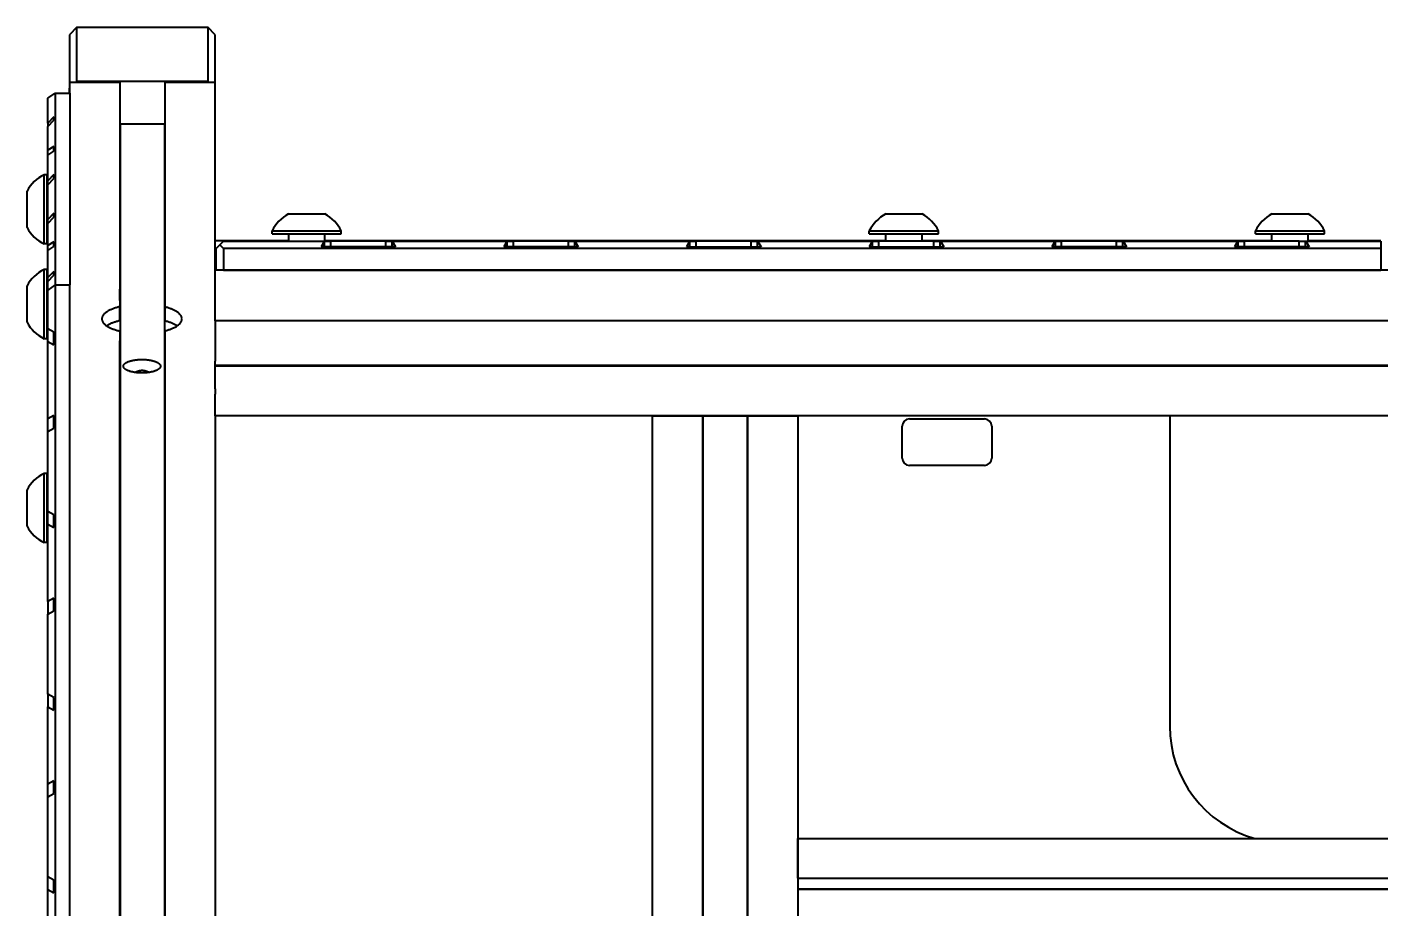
# Model space of a CAD drawing. Header units: millimetres. Extents: x 15 to 415, y 5 to 292.
# Drawn here: x 94.27 to 117.51, y 128.01 to 143.14 of the extents above; entities that cross this region are included whole.
import ezdxf

# ---------------------------------------------------------------- set-up
doc = ezdxf.new("R2010")
doc.units = ezdxf.units.MM
doc.layers.add('Geometries', color=7, linetype='Continuous')

msp = doc.modelspace()

# ---------------------------------------------------------------- linework, layer by layer
at = {"layer": 'Geometries', "linetype": 'Continuous', "lineweight": 40}
for p, q in [((95.1257, 143.139), (95.0007, 143.006)), ((95.1257, 142.2097), (95.1257, 143.139)), ((95.1257, 143.139), (97.3757, 143.139)), ((97.3757, 143.139), (97.3757, 142.2097)), ((97.5007, 143.006), (97.3757, 143.139)), ((95.0007, 143.006), (95.0007, 142.0922)), ((97.5007, 142.1887), (97.5007, 143.006)), ((95.1033, 142.1887), (95.0007, 142.1887)), ((95.0007, 142.1887), (95.0007, 142.0922)), ((95.1033, 142.1887), (95.1257, 142.2097)), ((95.8632, 142.1887), (95.1033, 142.1887)), ((95.1257, 142.2097), (97.3757, 142.2097)), ((95.8632, 142.1887), (95.8632, 141.4779)), ((96.6382, 142.1887), (96.6382, 141.4779)), ((97.398, 142.1887), (96.6382, 142.1887)), ((97.3757, 142.2097), (97.398, 142.1887)), ((97.5007, 142.1887), (97.398, 142.1887)), ((97.5007, 142.1887), (97.5007, 142.1887)), ((97.5007, 139.4771), (97.5007, 142.1887)), ((94.6319, 141.9188), (94.7569, 142.0063)), ((94.7569, 142.0063), (94.7569, 138.7128)), ((94.7569, 142.0063), (95.0007, 142.0063)), ((95.0007, 142.0922), (95.0007, 142.0063)), ((95.0007, 142.0922), (95.0007, 142.0922)), ((95.0007, 142.0063), (95.0007, 142.0922)), ((95.0007, 142.0063), (95.0007, 142.0063)), ((95.0007, 142.0063), (95.0069, 142.0063)), ((95.0069, 142.0063), (95.0069, 138.7128)), ((94.6319, 141.4922), (94.6319, 141.9188)), ((94.7319, 141.5986), (94.6319, 141.4922)), ((94.6319, 141.4349), (94.7319, 141.5413)), ((94.6319, 141.4922), (94.6319, 141.4349)), ((94.7319, 141.5413), (94.7319, 141.5986)), ((94.6319, 141.0253), (94.6319, 141.4349)), ((95.8632, 141.4779), (95.8632, 138.6393)), ((95.8692, 141.4722), (95.8632, 141.4779)), ((95.8692, 141.4722), (95.8692, 114.3933)), ((96.6321, 141.4722), (95.8692, 141.4722)), ((96.6382, 141.4779), (96.6321, 141.4722)), ((96.6321, 141.4722), (96.6321, 114.3933)), ((96.6382, 141.4779), (96.6382, 138.336)), ((94.7319, 141.0905), (94.6319, 141.0253)), ((94.6319, 140.9415), (94.6319, 141.0253)), ((94.7319, 141.0068), (94.7319, 141.0905)), ((94.6319, 140.9415), (94.7319, 141.0068)), ((94.6319, 140.5013), (94.6319, 140.9415)), ((94.6171, 140.6041), (94.5655, 140.6041)), ((94.5655, 139.4166), (94.5655, 140.6041)), ((94.6171, 140.3229), (94.6171, 140.6041)), ((94.7319, 140.6077), (94.6319, 140.5013)), ((94.7319, 140.5395), (94.7319, 140.6077)), ((94.6319, 140.433), (94.7319, 140.5395)), ((94.6319, 140.433), (94.6319, 140.5013)), ((94.6319, 140.3229), (94.6319, 140.433)), ((94.2733, 139.6979), (94.2733, 140.3229)), ((94.6319, 140.3229), (94.6171, 140.3229)), ((94.6171, 139.6979), (94.6171, 140.3229)), ((94.6319, 139.837), (94.6319, 140.3229)), ((94.7319, 139.9435), (94.6319, 139.837)), ((94.6319, 139.7688), (94.7319, 139.8752)), ((94.7319, 139.8752), (94.7319, 139.9435)), ((98.7577, 139.9323), (99.3827, 139.9323)), ((109.0077, 139.9323), (109.6327, 139.9323)), ((115.6327, 139.9323), (116.2577, 139.9323)), ((94.6319, 139.6979), (94.6171, 139.6979)), ((94.6171, 139.4166), (94.6171, 139.6979)), ((94.6319, 139.7688), (94.6319, 139.837)), ((94.6319, 139.7376), (94.6319, 139.7688)), ((94.6319, 139.6979), (94.6319, 139.7376)), ((94.6319, 139.7376), (94.6319, 139.7376)), ((94.6319, 139.5753), (94.6319, 139.6979)), ((98.4765, 139.5885), (98.4765, 139.6401)), ((98.4765, 139.6401), (99.664, 139.6401)), ((99.664, 139.5885), (99.664, 139.6401)), ((108.7265, 139.5885), (108.7265, 139.6401)), ((108.7265, 139.6401), (109.914, 139.6401)), ((109.914, 139.5885), (109.914, 139.6401)), ((115.3515, 139.5885), (115.3515, 139.6401)), ((115.3515, 139.6401), (116.539, 139.6401)), ((116.539, 139.5885), (116.539, 139.6401)), ((94.6171, 139.4166), (94.5655, 139.4166)), ((94.6319, 139.3907), (94.6319, 139.5753)), ((94.6319, 139.5753), (94.6319, 139.5753)), ((94.7319, 139.4561), (94.6319, 139.3907)), ((94.7319, 139.3725), (94.7319, 139.4561)), ((97.5007, 138.9654), (97.5007, 139.4771)), ((97.5007, 139.4771), (98.7577, 139.4771)), ((97.5794, 139.4029), (97.5169, 139.3404)), ((97.6419, 139.4654), (97.5794, 139.4029)), ((97.6419, 139.3404), (97.5794, 139.4029)), ((97.6419, 139.4654), (98.7577, 139.4654)), ((98.4765, 139.5885), (98.7577, 139.5885)), ((98.7577, 139.5885), (98.7577, 139.4771)), ((98.7577, 139.5885), (99.3827, 139.5885)), ((98.7577, 139.4654), (98.7577, 139.4771)), ((98.7577, 139.4654), (99.3761, 139.4654)), ((99.3761, 139.4654), (99.3182, 139.3654)), ((99.3761, 139.4654), (99.3786, 139.4654)), ((99.3786, 139.4654), (99.3827, 139.4654)), ((99.3786, 139.3654), (99.3786, 139.4654)), ((99.3827, 139.5885), (99.664, 139.5885)), ((99.3827, 139.4771), (99.3827, 139.5885)), ((99.3827, 139.4654), (99.3827, 139.4771)), ((99.3827, 139.4771), (109.0077, 139.4771)), ((99.3827, 139.4654), (99.4868, 139.4654)), ((100.4297, 139.4654), (99.4868, 139.4654)), ((99.4868, 139.3654), (99.4868, 139.4654)), ((100.4297, 139.3654), (100.4297, 139.4654)), ((100.4297, 139.4654), (100.538, 139.4654)), ((100.538, 139.3654), (100.538, 139.4654)), ((100.538, 139.4654), (100.5404, 139.4654)), ((100.5404, 139.4654), (100.5404, 139.4654)), ((100.5404, 139.4654), (100.598, 139.3654)), ((100.5404, 139.4654), (100.9196, 139.4654)), ((100.9196, 139.4654), (100.9197, 139.4654)), ((100.9197, 139.4654), (101.0279, 139.4654)), ((101.0279, 139.4654), (102.0212, 139.4654)), ((101.0279, 139.4654), (101.0279, 139.4654)), ((102.0212, 139.4654), (102.0212, 139.4654)), ((102.0212, 139.4654), (102.1294, 139.4654)), ((102.1294, 139.4654), (102.5111, 139.4654)), ((102.1294, 139.4654), (102.1294, 139.4654)), ((102.5111, 139.4654), (102.4532, 139.3654)), ((102.5111, 139.4654), (102.5111, 139.4654)), ((102.5111, 139.4654), (102.5136, 139.4654)), ((102.5136, 139.3654), (102.5136, 139.4654)), ((102.5136, 139.4654), (102.6218, 139.4654)), ((102.6218, 139.3654), (102.6218, 139.4654)), ((103.5647, 139.4654), (102.6218, 139.4654)), ((103.5647, 139.3654), (103.5647, 139.4654)), ((103.5647, 139.4654), (103.673, 139.4654)), ((103.673, 139.3654), (103.673, 139.4654)), ((103.673, 139.4654), (103.6754, 139.4654)), ((103.6754, 139.4654), (103.733, 139.3654)), ((103.6754, 139.4654), (103.6754, 139.4654)), ((103.6754, 139.4654), (104.0546, 139.4654)), ((104.0546, 139.4654), (104.0547, 139.4654)), ((104.0547, 139.4654), (104.1629, 139.4654)), ((104.1629, 139.4654), (105.1426, 139.4654)), ((104.1629, 139.4654), (104.1629, 139.4654)), ((105.1426, 139.4654), (105.1562, 139.4654)), ((105.1426, 139.4654), (105.1426, 139.4654)), ((105.1562, 139.4654), (105.6461, 139.4654)), ((105.1562, 139.4654), (105.1562, 139.4654)), ((105.6461, 139.4654), (105.5882, 139.3654)), ((105.6461, 139.4654), (105.6461, 139.4654)), ((105.6461, 139.4654), (105.6486, 139.4654)), ((105.6486, 139.3654), (105.6486, 139.4654)), ((105.6486, 139.4654), (105.7568, 139.4654)), ((105.7568, 139.3654), (105.7568, 139.4654)), ((106.6997, 139.4654), (105.7568, 139.4654)), ((106.6997, 139.3654), (106.6997, 139.4654)), ((106.6997, 139.4654), (106.808, 139.4654)), ((106.808, 139.4654), (106.8104, 139.4654)), ((106.808, 139.3654), (106.808, 139.4654)), ((106.8104, 139.4654), (106.868, 139.3654)), ((106.8104, 139.4654), (107.2048, 139.4654)), ((107.2052, 139.4654), (107.2048, 139.4654)), ((107.2052, 139.4654), (107.2979, 139.4654)), ((107.2979, 139.4654), (107.306, 139.4654)), ((107.2979, 139.4654), (107.2979, 139.4654)), ((107.306, 139.4654), (107.306, 139.4654)), ((107.306, 139.4654), (108.2912, 139.4654)), ((108.2912, 139.4654), (108.7811, 139.4654)), ((108.2912, 139.4654), (108.2912, 139.4654)), ((108.7811, 139.4654), (108.7232, 139.3654)), ((108.7265, 139.5885), (109.0077, 139.5885)), ((108.7811, 139.4654), (108.7811, 139.4654)), ((108.7811, 139.4654), (108.7836, 139.4654)), ((108.7836, 139.3654), (108.7836, 139.4654)), ((108.7836, 139.4654), (108.8918, 139.4654)), ((109.0077, 139.4654), (108.8918, 139.4654)), ((108.8918, 139.3654), (108.8918, 139.4654)), ((109.0077, 139.4771), (109.0077, 139.5885)), ((109.0077, 139.5885), (109.6327, 139.5885)), ((109.0077, 139.4654), (109.0077, 139.4771)), ((109.6327, 139.4654), (109.0077, 139.4654)), ((109.6327, 139.4771), (109.6327, 139.5885)), ((109.6327, 139.5885), (109.914, 139.5885)), ((109.6327, 139.4654), (109.6327, 139.4771)), ((109.6327, 139.4771), (115.6327, 139.4771)), ((109.8347, 139.4654), (109.6327, 139.4654)), ((109.8347, 139.3654), (109.8347, 139.4654)), ((109.8347, 139.4654), (109.943, 139.4654)), ((109.943, 139.3654), (109.943, 139.4654)), ((109.943, 139.4654), (109.9454, 139.4654)), ((109.9454, 139.4654), (109.9454, 139.4654)), ((109.9454, 139.4654), (110.003, 139.3654)), ((109.9454, 139.4654), (110.4329, 139.4654)), ((110.4329, 139.4654), (111.4262, 139.4654)), ((110.4329, 139.4654), (110.4329, 139.4654)), ((111.4262, 139.4654), (111.5344, 139.4654)), ((111.4262, 139.4654), (111.4262, 139.4654)), ((111.5344, 139.4654), (111.9161, 139.4654)), ((111.5344, 139.4654), (111.5344, 139.4654)), ((111.9161, 139.4654), (111.8582, 139.3654)), ((111.9161, 139.4654), (111.9161, 139.4654)), ((111.9161, 139.4654), (111.9186, 139.4654)), ((111.9186, 139.3654), (111.9186, 139.4654)), ((111.9186, 139.4654), (112.0268, 139.4654)), ((112.0268, 139.3654), (112.0268, 139.4654)), ((112.9697, 139.4654), (112.0268, 139.4654)), ((112.9697, 139.3654), (112.9697, 139.4654)), ((112.9697, 139.4654), (113.078, 139.4654)), ((113.078, 139.3654), (113.078, 139.4654)), ((113.078, 139.4654), (113.0804, 139.4654)), ((113.0804, 139.4654), (113.138, 139.3654)), ((113.0804, 139.4654), (113.0804, 139.4654)), ((113.0804, 139.4654), (113.4596, 139.4654)), ((113.4596, 139.4654), (113.4597, 139.4654)), ((113.4597, 139.4654), (113.5679, 139.4654)), ((113.5679, 139.4654), (114.5612, 139.4654)), ((113.5679, 139.4654), (113.5679, 139.4654)), ((114.5612, 139.4654), (114.6694, 139.4654)), ((114.5612, 139.4654), (114.5612, 139.4654)), ((114.6694, 139.4654), (115.0511, 139.4654)), ((114.6694, 139.4654), (114.6694, 139.4654)), ((115.0511, 139.4654), (114.9932, 139.3654)), ((115.0511, 139.4654), (115.0511, 139.4654)), ((115.0511, 139.4654), (115.0536, 139.4654)), ((115.0536, 139.4654), (115.1618, 139.4654)), ((115.0536, 139.3654), (115.0536, 139.4654)), ((115.1618, 139.3654), (115.1618, 139.4654)), ((115.6327, 139.4654), (115.1618, 139.4654)), ((115.3515, 139.5885), (115.6327, 139.5885)), ((115.6327, 139.4771), (115.6327, 139.5885)), ((115.6327, 139.5885), (116.2577, 139.5885)), ((115.6327, 139.4771), (115.6327, 139.4654)), ((116.1047, 139.4654), (115.6327, 139.4654)), ((116.1047, 139.3654), (116.1047, 139.4654)), ((116.1047, 139.4654), (116.213, 139.4654)), ((116.213, 139.4654), (116.2154, 139.4654)), ((116.213, 139.3654), (116.213, 139.4654)), ((116.2154, 139.4654), (116.273, 139.3654)), ((116.2154, 139.4654), (116.2577, 139.4654)), ((116.2577, 139.5885), (116.539, 139.5885)), ((116.2577, 139.4771), (116.2577, 139.5885)), ((116.2577, 139.4771), (117.5069, 139.4771)), ((116.2577, 139.4654), (116.2577, 139.4771)), ((116.2577, 139.4654), (116.5946, 139.4654)), ((116.5946, 139.4654), (116.5947, 139.4654)), ((116.5947, 139.4654), (116.7029, 139.4654)), ((116.7029, 139.4654), (116.7029, 139.4654)), ((116.7029, 139.4654), (117.5044, 139.4654)), ((117.5044, 139.4654), (117.5044, 139.3404)), ((94.6319, 139.3071), (94.6319, 139.3907)), ((94.6319, 139.3071), (94.7319, 139.3725)), ((94.6319, 138.8407), (94.6319, 139.3071)), ((97.5169, 138.9654), (97.5169, 139.3404)), ((117.5044, 139.3404), (97.6419, 139.3404)), ((97.6419, 139.3404), (97.6419, 138.9654)), ((99.3786, 139.3654), (99.3182, 139.3654)), ((99.4868, 139.3654), (99.3786, 139.3654)), ((100.4297, 139.3654), (99.4868, 139.3654)), ((100.538, 139.3654), (100.4297, 139.3654)), ((100.598, 139.3654), (100.538, 139.3654)), ((102.5136, 139.3654), (102.4532, 139.3654)), ((102.6218, 139.3654), (102.5136, 139.3654)), ((103.5647, 139.3654), (102.6218, 139.3654)), ((103.673, 139.3654), (103.5647, 139.3654)), ((103.733, 139.3654), (103.673, 139.3654)), ((105.5882, 139.3654), (105.6486, 139.3654)), ((105.6486, 139.3654), (105.7568, 139.3654)), ((105.7568, 139.3654), (106.6997, 139.3654)), ((106.6997, 139.3654), (106.808, 139.3654)), ((106.808, 139.3654), (106.868, 139.3654)), ((108.7232, 139.3654), (108.7836, 139.3654)), ((108.7836, 139.3654), (108.8918, 139.3654)), ((108.8918, 139.3654), (109.8347, 139.3654)), ((109.8347, 139.3654), (109.943, 139.3654)), ((109.943, 139.3654), (110.003, 139.3654)), ((111.9186, 139.3654), (111.8582, 139.3654)), ((112.0268, 139.3654), (111.9186, 139.3654)), ((112.9697, 139.3654), (112.0268, 139.3654)), ((113.078, 139.3654), (112.9697, 139.3654)), ((113.138, 139.3654), (113.078, 139.3654)), ((115.0536, 139.3654), (114.9932, 139.3654)), ((115.1618, 139.3654), (115.0536, 139.3654)), ((116.1047, 139.3654), (115.1618, 139.3654)), ((116.213, 139.3654), (116.1047, 139.3654)), ((116.273, 139.3654), (116.213, 139.3654)), ((117.5044, 139.3404), (117.5044, 138.9654)), ((94.6171, 138.9791), (94.5655, 138.9791)), ((94.5655, 137.7916), (94.5655, 138.9791)), ((94.6171, 138.6979), (94.6171, 138.9791)), ((94.7319, 138.9471), (94.6319, 138.8407)), ((94.7319, 138.8788), (94.7319, 138.9471)), ((98.0069, 138.9654), (97.5007, 138.9654)), ((97.5007, 138.7404), (97.5007, 138.9654)), ((97.6419, 138.9654), (97.5169, 138.9654)), ((97.6419, 138.9654), (98.0069, 138.9654)), ((98.5169, 138.9654), (98.0069, 138.9654)), ((98.0069, 138.9654), (98.5169, 138.9654)), ((98.0069, 138.9654), (98.0069, 138.9654)), ((98.7577, 138.9654), (98.5169, 138.9654)), ((98.5169, 138.9654), (98.7577, 138.9654)), ((98.5169, 138.9654), (98.5169, 138.9654)), ((99.3827, 138.9654), (98.7577, 138.9654)), ((98.7577, 138.9654), (98.7577, 138.9654)), ((98.7577, 138.9654), (99.3827, 138.9654)), ((100.6843, 138.9654), (99.3827, 138.9654)), ((99.3827, 138.9654), (99.3827, 138.9654)), ((99.3827, 138.9654), (100.6843, 138.9654)), ((101.2101, 138.9654), (100.6843, 138.9654)), ((100.6843, 138.9654), (101.2101, 138.9654)), ((100.6843, 138.9654), (100.6843, 138.9654)), ((109.0077, 138.9654), (101.2101, 138.9654)), ((101.2101, 138.9654), (109.0077, 138.9654)), ((101.2101, 138.9654), (101.2101, 138.9654)), ((109.6327, 138.9654), (109.0077, 138.9654)), ((109.0077, 138.9654), (109.0077, 138.9654)), ((109.0077, 138.9654), (109.6327, 138.9654)), ((113.8124, 138.9654), (109.6327, 138.9654)), ((109.6327, 138.9654), (109.6327, 138.9654)), ((109.6327, 138.9654), (113.8124, 138.9654)), ((114.3395, 138.9654), (113.8124, 138.9654)), ((113.8124, 138.9654), (113.8124, 138.9654)), ((113.8124, 138.9654), (114.3395, 138.9654)), ((115.6327, 138.9654), (114.3395, 138.9654)), ((114.3395, 138.9654), (115.6327, 138.9654)), ((114.3395, 138.9654), (114.3395, 138.9654)), ((116.2577, 138.9654), (115.6327, 138.9654)), ((115.6327, 138.9654), (115.6327, 138.9654)), ((115.6327, 138.9654), (116.2577, 138.9654)), ((116.5069, 138.9654), (116.2577, 138.9654)), ((116.2577, 138.9654), (116.2577, 138.9654)), ((116.2577, 138.9654), (116.5069, 138.9654)), ((117.0069, 138.9654), (116.5069, 138.9654)), ((116.5069, 138.9654), (116.5069, 138.9654)), ((116.5069, 138.9654), (117.0069, 138.9654)), ((117.9944, 138.9654), (117.0069, 138.9654)), ((117.0069, 138.9654), (117.5044, 138.9654)), ((117.0069, 138.9654), (117.0069, 138.9654)), ((94.2733, 138.0729), (94.2733, 138.6979)), ((94.6319, 138.6979), (94.6171, 138.6979)), ((94.6171, 138.0729), (94.6171, 138.6979)), ((94.6319, 138.7724), (94.7319, 138.8788)), ((94.6319, 138.7724), (94.6319, 138.8407)), ((94.6319, 138.6979), (94.6319, 138.7724)), ((94.7569, 138.7128), (94.6319, 138.6253)), ((94.6319, 138.6253), (94.6319, 138.6979)), ((94.7569, 138.7128), (95.0069, 138.7128)), ((94.7569, 138.7128), (94.7569, 117.4838)), ((95.0069, 138.5858), (95.0069, 138.7128)), ((97.5007, 138.5873), (97.5007, 138.7404)), ((94.6319, 138.0729), (94.6319, 138.6253)), ((95.0007, 138.5858), (95.0007, 137.1548)), ((95.8632, 138.4491), (95.8632, 138.6393)), ((97.5007, 138.2715), (97.5007, 138.5873)), ((95.8632, 138.4491), (95.8632, 138.3391)), ((95.8632, 138.0996), (95.8632, 138.3391)), ((96.6382, 138.336), (96.6382, 138.0965)), ((97.5007, 138.1029), (97.5007, 138.2715)), ((94.6171, 138.0729), (94.6319, 138.0729)), ((94.6171, 137.7916), (94.6171, 138.0729)), ((94.6319, 137.9611), (94.6319, 138.0729)), ((97.5007, 138.0968), (97.5007, 138.1029)), ((97.5007, 138.1029), (113.8819, 138.1029)), ((97.5007, 138.0968), (97.5007, 137.5418)), ((137.5007, 138.0968), (97.5007, 138.0968)), ((113.8819, 138.1029), (115.619, 138.1029)), ((115.619, 138.1029), (119.3941, 138.1029)), ((94.6171, 137.7916), (94.5655, 137.7916)), ((94.7319, 137.9035), (94.6319, 137.9611)), ((94.6319, 137.7447), (94.6319, 137.9611)), ((94.7319, 137.6871), (94.7319, 137.9035)), ((95.8632, 137.9226), (95.8632, 137.756)), ((96.6382, 137.9257), (96.6382, 114.3933)), ((94.6319, 137.7222), (94.6319, 137.7447)), ((94.6319, 137.7447), (94.6319, 137.7447)), ((94.6319, 137.7447), (94.7319, 137.6871)), ((94.6319, 137.5599), (94.6319, 137.7222)), ((94.6319, 137.7222), (94.6319, 137.7222)), ((94.6319, 137.5598), (94.6319, 137.5599)), ((94.6319, 136.6026), (94.6319, 137.5598)), ((95.8632, 136.829), (95.8632, 137.756)), ((97.5007, 137.5418), (97.5007, 137.4029)), ((97.5007, 137.334), (97.5007, 137.4029)), ((97.5007, 137.3279), (97.5007, 137.334)), ((137.5007, 137.334), (97.5007, 137.334)), ((97.5007, 136.9281), (97.5007, 137.3279)), ((97.5007, 137.3279), (137.5007, 137.3279)), ((95.0007, 137.1548), (95.0007, 135.6114)), ((97.5007, 136.9281), (97.5007, 136.8414)), ((97.5007, 136.6904), (97.5007, 136.8414)), ((95.8632, 114.3933), (95.8632, 136.829)), ((97.5007, 136.4654), (97.5007, 136.6904)), ((94.6319, 136.4403), (94.6319, 136.6026)), ((94.6319, 136.6026), (94.6319, 136.6026)), ((94.7319, 136.4748), (94.6319, 136.4168)), ((94.6319, 136.4168), (94.6319, 136.4403)), ((94.6319, 136.4403), (94.6319, 136.4403)), ((94.6319, 136.4168), (94.6319, 136.4168)), ((94.6319, 136.2001), (94.6319, 136.4168)), ((94.7319, 136.4403), (94.7319, 136.4748)), ((94.7319, 136.2581), (94.7319, 136.4403)), ((94.7319, 136.4403), (94.7319, 136.4403)), ((97.5007, 136.4654), (97.5007, 118.7384)), ((105.6828, 136.4654), (97.5007, 136.4654)), ((105.8632, 136.4646), (105.0007, 136.4646)), ((105.0007, 136.4646), (105.0007, 115.4741)), ((105.9113, 136.4654), (105.6828, 136.4654)), ((105.7583, 136.4654), (105.6828, 136.4654)), ((105.7675, 136.4654), (105.7583, 136.4654)), ((105.7723, 136.4654), (105.7675, 136.4654)), ((105.785, 136.4654), (105.7723, 136.4654)), ((105.8498, 136.4654), (105.785, 136.4654)), ((105.8528, 136.4654), (105.8498, 136.4654)), ((105.8629, 136.4654), (105.8528, 136.4654)), ((105.8742, 136.4654), (105.8629, 136.4654)), ((105.8632, 136.4646), (105.8632, 115.4741)), ((105.8692, 136.4646), (105.8632, 136.4646)), ((105.8692, 136.4646), (105.8692, 115.4741)), ((106.6321, 136.4646), (105.8692, 136.4646)), ((106.0318, 136.4654), (105.8742, 136.4654)), ((106.7836, 136.4654), (105.9113, 136.4654)), ((106.0852, 136.4654), (106.0318, 136.4654)), ((106.1674, 136.4654), (106.0852, 136.4654)), ((106.2786, 136.4654), (106.1674, 136.4654)), ((106.4161, 136.4654), (106.2786, 136.4654)), ((106.5215, 136.4654), (106.4161, 136.4654)), ((106.579, 136.4654), (106.5215, 136.4654)), ((106.6269, 136.4654), (106.579, 136.4654)), ((106.6385, 136.4654), (106.6269, 136.4654)), ((106.6321, 136.4646), (106.6321, 115.4741)), ((106.6382, 136.4646), (106.6321, 136.4646)), ((107.5007, 136.4646), (106.6382, 136.4646)), ((106.6382, 136.4646), (106.6382, 115.4741)), ((106.6486, 136.4654), (106.6385, 136.4654)), ((106.6516, 136.4654), (106.6486, 136.4654)), ((106.7291, 136.4654), (106.6516, 136.4654)), ((106.8186, 136.4654), (106.7291, 136.4654)), ((106.7836, 136.4654), (106.8186, 136.4654)), ((113.8819, 136.4654), (106.8186, 136.4654)), ((107.5007, 136.4646), (107.5007, 129.2154)), ((109.4152, 136.414), (110.7027, 136.414)), ((121.1319, 136.4654), (113.8819, 136.4654)), ((113.8819, 136.4654), (113.8819, 131.1415)), ((94.6319, 136.2001), (94.7319, 136.2581)), ((94.6319, 135.2298), (94.6319, 136.2001)), ((109.2902, 135.7414), (109.2902, 136.289)), ((110.8277, 136.289), (110.8277, 135.7414)), ((94.6171, 135.4791), (94.5655, 135.4791)), ((94.5655, 134.2916), (94.5655, 135.4791)), ((94.6171, 135.1979), (94.6171, 135.4791)), ((95.0006, 135.6114), (95.0007, 135.6114)), ((95.0007, 135.6114), (95.0007, 135.3294)), ((110.7027, 135.6164), (109.4152, 135.6164)), ((94.6319, 135.1979), (94.6319, 135.2298)), ((95.0007, 135.3294), (95.0006, 135.3294)), ((95.0007, 135.3294), (95.0007, 135.0154)), ((94.2733, 134.5729), (94.2733, 135.1979)), ((94.6319, 135.1979), (94.6171, 135.1979)), ((94.6171, 134.5729), (94.6171, 135.1979)), ((94.6319, 134.8261), (94.6319, 135.1979)), ((95.0006, 135.0154), (95.0007, 135.0154)), ((95.0007, 135.0154), (95.0007, 117.3457)), ((94.7319, 134.7685), (94.6319, 134.8261)), ((94.6319, 134.6097), (94.6319, 134.8261)), ((94.7319, 134.5521), (94.7319, 134.7685)), ((94.6319, 134.5729), (94.6171, 134.5729)), ((94.6171, 134.2916), (94.6171, 134.5729)), ((94.6319, 134.5729), (94.6319, 134.6097)), ((94.6319, 134.6097), (94.7319, 134.5521)), ((94.6319, 134.4249), (94.6319, 134.5729)), ((94.6171, 134.2916), (94.5655, 134.2916)), ((94.6319, 134.4248), (94.6319, 134.4249)), ((94.6319, 133.4676), (94.6319, 134.4248)), ((94.6319, 133.3053), (94.6319, 133.4676)), ((94.6319, 133.4676), (94.6319, 133.4676)), ((94.7319, 133.3398), (94.6319, 133.2818)), ((94.6319, 133.2818), (94.6319, 133.3053)), ((94.6319, 133.3053), (94.6319, 133.3053)), ((94.6319, 133.2818), (94.6319, 133.2818)), ((94.6319, 133.2818), (94.6319, 133.0651)), ((94.6319, 133.0651), (94.7319, 133.1231)), ((94.7319, 133.3053), (94.7319, 133.3398)), ((94.7319, 133.1231), (94.7319, 133.3053)), ((94.7319, 133.3053), (94.7319, 133.3053)), ((94.6319, 131.6911), (94.6319, 133.0651)), ((94.7319, 131.6335), (94.6319, 131.6911)), ((94.6319, 131.6911), (94.6319, 131.4747)), ((94.7319, 131.4171), (94.7319, 131.6335)), ((94.6319, 130.1703), (94.6319, 131.4747)), ((94.6319, 131.4747), (94.6319, 131.4747)), ((94.6319, 131.4747), (94.7319, 131.4171)), ((94.7319, 130.2048), (94.6319, 130.1468)), ((94.6319, 130.1468), (94.6319, 130.1703)), ((94.6319, 130.1703), (94.6319, 130.1703)), ((94.6319, 130.1468), (94.6319, 130.1468)), ((94.6319, 129.9301), (94.6319, 130.1468)), ((94.7319, 129.9881), (94.7319, 130.2048)), ((94.6319, 129.9301), (94.7319, 129.9881)), ((94.6319, 128.5561), (94.6319, 129.9301)), ((107.5007, 129.2154), (115.3431, 129.2154)), ((107.5007, 128.5342), (107.5007, 129.2154)), ((107.5007, 129.2154), (107.5007, 128.5342)), ((115.3431, 129.2154), (119.6706, 129.2154)), ((94.7319, 128.4985), (94.6319, 128.5561)), ((94.6319, 128.3397), (94.6319, 128.5561)), ((94.7319, 128.2821), (94.7319, 128.4985)), ((107.5007, 128.5342), (127.5007, 128.5342)), ((107.5007, 128.5342), (107.5007, 128.3529)), ((94.6319, 127.4479), (94.6319, 128.3397)), ((94.6319, 128.3397), (94.7319, 128.2821)), ((94.6319, 128.3397), (94.6319, 128.3397)), ((107.5007, 128.3529), (127.5007, 128.3529)), ((107.5007, 128.3529), (107.5007, 128.3468)), ((107.5007, 128.3468), (127.5007, 128.3468)), ((107.5007, 128.3468), (107.5007, 127.584))]:
    msp.add_line(p, q, dxfattribs=at)
at = {"layer": 'Geometries', "linetype": 'Continuous', "lineweight": 40, "flags": 128}
for points in [[(95.8632, 138.3391), (95.8481, 138.3353), (95.8333, 138.3314), (95.8186, 138.3273), (95.8042, 138.3231), (95.7901, 138.3186), (95.7764, 138.3142), (95.763, 138.3095), (95.7499, 138.3047), (95.7372, 138.2998), (95.7245, 138.2946), (95.7122, 138.2893), (95.7003, 138.2838), (95.6888, 138.2782), (95.6777, 138.2725), (95.6672, 138.2668), (95.6571, 138.2609), (95.6475, 138.255), (95.6383, 138.2489), (95.6294, 138.2427), (95.621, 138.2364), (95.6131, 138.23), (95.6057, 138.2235), (95.5989, 138.2169), (95.5926, 138.2105), (95.5869, 138.204), (95.5816, 138.1974), (95.5769, 138.1908), (95.5726, 138.1841), (95.5688, 138.1773), (95.5656, 138.1706), (95.5629, 138.1638), (95.5607, 138.1571), (95.559, 138.1505), (95.5578, 138.1439), (95.5571, 138.1374), (95.5569, 138.1308)], [(96.9319, 138.1308), (96.9316, 138.1373), (96.9309, 138.1439), (96.9298, 138.1504), (96.9281, 138.157), (96.926, 138.1636), (96.9234, 138.1701), (96.9203, 138.1766), (96.9167, 138.1831), (96.9127, 138.1895), (96.9081, 138.1961), (96.903, 138.2026), (96.8974, 138.2091), (96.8913, 138.2156), (96.8847, 138.222), (96.8777, 138.2282), (96.8703, 138.2344), (96.8624, 138.2405), (96.854, 138.2465), (96.8451, 138.2525), (96.8357, 138.2585), (96.8259, 138.2643), (96.8156, 138.2701), (96.805, 138.2757), (96.7941, 138.2811), (96.7829, 138.2864), (96.7713, 138.2916), (96.7593, 138.2966), (96.7469, 138.3016), (96.7341, 138.3065), (96.721, 138.3112), (96.7076, 138.3157), (96.694, 138.3202), (96.6803, 138.3243), (96.6665, 138.3284), (96.6524, 138.3322), (96.6382, 138.336)], [(95.5569, 138.1308), (95.5571, 138.1242), (95.5579, 138.1175), (95.5591, 138.1108), (95.5608, 138.1041), (95.5631, 138.0974), (95.5658, 138.0907), (95.569, 138.0841), (95.5727, 138.0775), (95.5756, 138.0729)], [(95.5756, 138.0729), (95.5769, 138.0709), (95.5817, 138.0642), (95.5871, 138.0575), (95.5929, 138.0509), (95.5993, 138.0443), (95.6062, 138.0377), (95.6135, 138.0314), (95.6213, 138.0251), (95.6295, 138.0189), (95.6383, 138.0127), (95.6407, 138.0111)], [(95.7711, 138.0729), (95.7594, 138.0688), (95.7476, 138.0644), (95.7358, 138.0598), (95.7244, 138.0551), (95.7133, 138.0503), (95.7024, 138.0454), (95.692, 138.0404), (95.6818, 138.0352), (95.672, 138.03), (95.6626, 138.0248), (95.6536, 138.0194), (95.645, 138.0139), (95.6407, 138.0111)], [(95.6407, 138.0111), (95.6476, 138.0066), (95.6574, 138.0005), (95.6677, 137.9946), (95.6784, 137.9888), (95.6896, 137.9831), (95.7009, 137.9776), (95.7126, 137.9722), (95.7247, 137.967), (95.7372, 137.9619), (95.7502, 137.9569), (95.7635, 137.952), (95.7771, 137.9473), (95.7911, 137.9427), (95.8053, 137.9383), (95.8194, 137.9341), (95.8338, 137.9301), (95.8484, 137.9263), (95.8632, 137.9226)], [(95.8632, 138.0996), (95.8494, 138.0962), (95.8358, 138.0927), (95.8224, 138.089), (95.8092, 138.0851), (95.7962, 138.0812), (95.7837, 138.0772), (95.7714, 138.073), (95.7711, 138.0729)], [(96.8481, 138.0111), (96.8451, 138.0131), (96.8357, 138.019), (96.8259, 138.0249), (96.8156, 138.0306), (96.805, 138.0363), (96.7941, 138.0417), (96.7829, 138.047), (96.7713, 138.0521), (96.7593, 138.0572), (96.7469, 138.0622), (96.7341, 138.067), (96.721, 138.0717), (96.7076, 138.0763), (96.694, 138.0807), (96.6803, 138.0849), (96.6665, 138.0889), (96.6524, 138.0928), (96.6382, 138.0965)], [(96.6382, 137.9257), (96.6527, 137.9295), (96.667, 137.9335), (96.6811, 137.9376), (96.6949, 137.9418), (96.7086, 137.9463), (96.7217, 137.9507), (96.7345, 137.9554), (96.7471, 137.9602), (96.7593, 137.9651), (96.7715, 137.9702), (96.7833, 137.9755), (96.7947, 137.9809), (96.8057, 137.9864), (96.8164, 137.992), (96.8264, 137.9977), (96.8361, 138.0034), (96.8453, 138.0093), (96.8481, 138.0111)], [(96.8481, 138.0111), (96.854, 138.0152), (96.8625, 138.0213), (96.8706, 138.0275), (96.8781, 138.0338), (96.8852, 138.0402), (96.8917, 138.0466), (96.8977, 138.0529), (96.9032, 138.0593), (96.9082, 138.0657), (96.9127, 138.0722), (96.9168, 138.0787), (96.9204, 138.0853), (96.9235, 138.0919), (96.9261, 138.0986), (96.9282, 138.1051), (96.9298, 138.1116), (96.931, 138.118), (96.9317, 138.1245), (96.9319, 138.1308)], [(95.9256, 137.3194), (95.9258, 137.3233), (95.9263, 137.3272), (95.9273, 137.3311), (95.9285, 137.3351), (95.9302, 137.3391), (95.9323, 137.3431), (95.9347, 137.3469), (95.9375, 137.3507), (95.9406, 137.3545), (95.9441, 137.3583), (95.948, 137.3621), (95.9526, 137.3661), (95.9576, 137.37), (95.963, 137.3739), (95.9689, 137.3778), (95.9752, 137.3816), (95.982, 137.3853), (95.9887, 137.3887), (95.9958, 137.392), (96.0032, 137.3953), (96.0109, 137.3984), (96.019, 137.4014), (96.0285, 137.4048), (96.0384, 137.4079), (96.0486, 137.411), (96.0591, 137.4138), (96.07, 137.4165), (96.081, 137.419), (96.0923, 137.4214), (96.1037, 137.4235), (96.1153, 137.4255), (96.127, 137.4273), (96.1381, 137.4288), (96.1491, 137.4301), (96.1602, 137.4313), (96.1713, 137.4323), (96.1824, 137.4332), (96.1935, 137.4339), (96.2038, 137.4345), (96.2141, 137.4349), (96.2243, 137.4352), (96.2344, 137.4354), (96.2345, 137.4354)], [(96.124, 137.212), (96.1153, 137.2133), (96.1037, 137.2153), (96.0923, 137.2175), (96.081, 137.2198), (96.07, 137.2223), (96.0591, 137.225), (96.0486, 137.2278), (96.0384, 137.2309), (96.0285, 137.234), (96.019, 137.2374), (96.0104, 137.2406), (96.0023, 137.2439), (95.9944, 137.2474), (95.987, 137.251), (95.98, 137.2546), (95.9734, 137.2583), (95.9675, 137.2619), (95.9621, 137.2655), (95.957, 137.2692), (95.9523, 137.2729), (95.948, 137.2767), (95.9439, 137.2807), (95.9402, 137.2847), (95.9369, 137.2888), (95.9341, 137.2928), (95.9317, 137.2969), (95.9297, 137.3009), (95.9279, 137.3056), (95.9266, 137.3102), (95.9259, 137.3149), (95.9256, 137.3194)], [(96.2345, 137.4354), (96.2444, 137.4354), (96.255, 137.4354), (96.2655, 137.4352)], [(96.2655, 137.4352), (96.2657, 137.4352), (96.2765, 137.4348), (96.2874, 137.4344), (96.2984, 137.4337), (96.3095, 137.433), (96.3199, 137.4321), (96.3304, 137.4311), (96.3409, 137.43), (96.3513, 137.4287), (96.3617, 137.4273), (96.3734, 137.4255), (96.385, 137.4235), (96.3965, 137.4214), (96.4077, 137.419), (96.4188, 137.4165), (96.4296, 137.4138), (96.4401, 137.411), (96.4504, 137.4079), (96.4602, 137.4048), (96.4698, 137.4014), (96.4783, 137.3982), (96.4865, 137.3949), (96.4943, 137.3914), (96.5017, 137.3879), (96.5088, 137.3842), (96.5154, 137.3805), (96.5212, 137.3769), (96.5267, 137.3733), (96.5318, 137.3696), (96.5365, 137.3659), (96.5407, 137.3621), (96.5449, 137.3581), (96.5486, 137.3541), (96.5518, 137.35), (96.5546, 137.346), (96.557, 137.342), (96.559, 137.3379), (96.5609, 137.3332), (96.5621, 137.3286), (96.5629, 137.324), (96.5631, 137.3194)], [(96.5631, 137.3194), (96.563, 137.3156), (96.5624, 137.3117), (96.5615, 137.3077), (96.5602, 137.3037), (96.5585, 137.2997), (96.5564, 137.2957), (96.554, 137.2919), (96.5513, 137.2881), (96.5482, 137.2843), (96.5447, 137.2805), (96.5407, 137.2767), (96.5362, 137.2727), (96.5312, 137.2688), (96.5257, 137.2649), (96.5198, 137.261), (96.5135, 137.2573), (96.5068, 137.2535), (96.5001, 137.2501), (96.493, 137.2468), (96.4856, 137.2436), (96.4778, 137.2404), (96.4698, 137.2374), (96.4602, 137.234), (96.4504, 137.2309), (96.4401, 137.2278), (96.4296, 137.225), (96.4188, 137.2223), (96.4077, 137.2198), (96.3965, 137.2175), (96.385, 137.2153), (96.3734, 137.2133), (96.3723, 137.2131)], [(96.124, 137.212), (96.1307, 137.2161), (96.1399, 137.2212), (96.1493, 137.2259), (96.159, 137.2303), (96.1672, 137.2336), (96.1755, 137.2367), (96.1841, 137.2394), (96.1927, 137.2419), (96.2015, 137.244), (96.2114, 137.2459), (96.2215, 137.2474), (96.2254, 137.2479)], [(96.1831, 137.2056), (96.1793, 137.2058), (96.1688, 137.2067), (96.1583, 137.2077), (96.1479, 137.2088), (96.1374, 137.2101), (96.127, 137.2115), (96.124, 137.212)], [(96.3723, 137.2131), (96.3617, 137.2115), (96.3507, 137.21), (96.3396, 137.2087), (96.3285, 137.2075), (96.3174, 137.2065), (96.3063, 137.2056), (96.2953, 137.2049), (96.2849, 137.2043), (96.2746, 137.2039), (96.2645, 137.2036), (96.2544, 137.2034), (96.2444, 137.2034), (96.2338, 137.2035), (96.2231, 137.2036), (96.2122, 137.204), (96.2013, 137.2045), (96.1903, 137.2051), (96.1831, 137.2056)], [(96.2254, 137.2479), (96.2316, 137.2485), (96.2395, 137.249), (96.2473, 137.2492), (96.2552, 137.2491), (96.2631, 137.2487), (96.2732, 137.2478), (96.2833, 137.2465), (96.2932, 137.2447), (96.3033, 137.2424), (96.3132, 137.2397), (96.3229, 137.2366), (96.3321, 137.2332), (96.3412, 137.2295), (96.35, 137.2254), (96.3586, 137.221), (96.3672, 137.2162), (96.3723, 137.2132)]]:
    msp.add_lwpolyline(points, dxfattribs=at)
at = {"layer": 'Geometries', "linetype": 'Continuous', "lineweight": 40}
for centre, radius, start, end in [((94.8556, 140.0104), 0.6608, 116.03725, 151.77734), ((99.0702, 139.35), 0.6608, 118.22266, 153.96273), ((99.0702, 139.35), 0.6608, 26.03725, 61.77732), ((109.3202, 139.35), 0.6608, 118.22266, 153.96273), ((109.3202, 139.35), 0.6608, 26.03725, 61.77732), ((115.9452, 139.35), 0.6608, 118.22266, 153.96273), ((115.9452, 139.35), 0.6608, 26.03725, 61.77732), ((94.8556, 140.0104), 0.6608, 208.22267, 243.96273), ((94.8556, 138.3854), 0.6608, 116.03725, 151.77734), ((94.8556, 138.3854), 0.6608, 208.22267, 243.96273), ((109.4152, 136.289), 0.125, 90, 180), ((110.7027, 136.289), 0.125, 0, 90), ((109.4152, 135.7414), 0.125, 180, 270), ((110.7027, 135.7414), 0.125, 270, 0), ((94.8556, 134.8854), 0.6608, 116.03725, 151.77734), ((94.8556, 134.8854), 0.6608, 208.22267, 243.96273), ((115.8819, 131.1415), 2, 180, 254.37369)]:
    msp.add_arc(centre, radius, start, end, dxfattribs=at)

doc.saveas('drawing.dxf')
